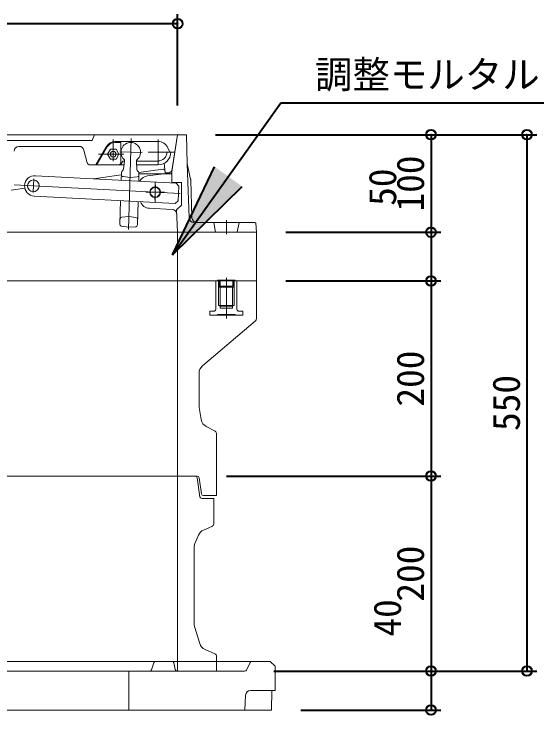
# Model space of a CAD drawing. Units: millimetres at full size, sheet at 1:20. Extents: x -4514 to 4514, y -3160 to 3160.
# Drawn here: x -3484 to -2941, y 1905 to 2623 of the extents above; entities that cross this region are included whole.
import ezdxf
from ezdxf.enums import TextEntityAlignment as Align

# ---------------------------------------------------------------- set-up
doc = ezdxf.new("R2010")
doc.units = ezdxf.units.MM
doc.header["$LTSCALE"] = 20
doc.header["$PDMODE"] = 32
doc.header["$PDSIZE"] = 10
for name, color, linetype, lineweight in [('0-7_TEMP01', 3, 'Continuous', 18), ('0-9_躯体', 7, 'Continuous', 9), ('0-E_寸法', 1, 'Continuous', 40)]:
    doc.layers.add(name, color=color, linetype=linetype, lineweight=lineweight)
doc.styles.add('ＭＳ ゴシック', font='')
doc.styles.get('ＭＳ ゴシック').set_extended_font_data('MS Gothic')

msp = doc.modelspace()

# ---------------------------------------------------------------- linework, layer by layer
at = {"layer": '0-7_TEMP01'}
for p, q in [((-3382.74, 2494.64), (-3382.74, 2472.64)), ((-3364.35, 2495.79), (-3366.99, 2402.26)), ((-3397.76, 2479.64), (-3371.74, 2479.64)), ((-3376.04, 2481.96), (-3352.9, 2481.31)), ((-3464.93, 2440.32), (-3464.2, 2454.42)), ((-3339.74, 2451.14), (-3339.74, 2430.16)), ((-3314.23, 2439.31), (-3484.39, 2448.22)), ((-3340.14, 2433.15), (-3339.36, 2448.13)), ((-3349.27, 2440.65), (-3330.1, 2440.65)), ((-3266.75, 2411.84), (-3266.75, 2397.47))]:
    msp.add_line(p, q, dxfattribs=at)
at = {"layer": '0-9_躯体'}
for p, q in [((-3824.75, 2499.64), (-3308.74, 2499.64)), ((-3316.75, 2499.64), (-3816.75, 2499.64)), ((-3324.37, 2499.64), (-3434.69, 2499.64)), ((-3404.25, 2493.65), (-3401.74, 2499.64)), ((-3336.74, 2494.64), (-3336.74, 2468.65)), ((-3316.75, 2499.64), (-3323.08, 2459.65)), ((-3322.6, 2462.65), (-3316.75, 2499.64)), ((-3307.74, 2499.64), (-3316.75, 2499.64)), ((-3307.74, 2499.64), (-3306.79, 2469.64)), ((-3404.25, 2493.65), (-3744.25, 2493.65)), ((-3417.6, 2487.65), (-3479.41, 2487.65)), ((-3389.63, 2487.65), (-3400.6, 2468.65)), ((-3399.45, 2468.65), (-3388.77, 2487.14)), ((-3380.97, 2492.65), (-3336.74, 2492.65)), ((-3380.97, 2491.64), (-3374.75, 2491.64)), ((-3374.75, 2491.64), (-3374.75, 2471.43)), ((-3412.77, 2483.92), (-3409.34, 2470.88)), ((-3388.52, 2479.64), (-3385.63, 2484.65)), ((-3385.63, 2474.64), (-3388.52, 2479.64)), ((-3385.63, 2484.65), (-3379.86, 2484.65)), ((-3376.97, 2479.64), (-3379.86, 2484.65)), ((-3379.86, 2474.64), (-3376.97, 2479.64)), ((-3324.67, 2481.65), (-3346.86, 2481.65)), ((-3327.74, 2481.65), (-3319.6, 2481.65)), ((-3324.75, 2481.65), (-3326.66, 2486.04)), ((-3385.63, 2474.64), (-3379.86, 2474.64)), ((-3372.89, 2472.64), (-3375.2, 2468.65)), ((-3372.89, 2472.64), (-3375.2, 2468.65)), ((-3372.89, 2472.64), (-3371.12, 2472.64)), ((-3372.14, 2464.42), (-3371.1, 2472.77)), ((-3358.92, 2472.64), (-3336.74, 2472.64)), ((-3358.34, 2464.03), (-3358.9, 2472.43)), ((-3406.43, 2468.65), (-3371.61, 2468.65)), ((-3399.45, 2468.65), (-3376.36, 2468.65)), ((-3376.36, 2468.65), (-3374.75, 2471.43)), ((-3358.65, 2468.65), (-3336.74, 2468.65)), ((-3330.32, 2470.34), (-3329.61, 2460.64)), ((-3306.79, 2469.64), (-3303.38, 2454.09)), ((-3306.79, 2469.64), (-3305.03, 2414.49)), ((-3374.41, 2458.43), (-3402.84, 2454.47)), ((-3374.35, 2460.58), (-3374.56, 2452.98)), ((-3373.72, 2461.97), (-3373.05, 2462.61)), ((-3357.53, 2462.17), (-3356.9, 2461.5)), ((-3356.35, 2460.07), (-3356.58, 2452.04)), ((-3332.02, 2464.35), (-3356.52, 2460.93)), ((-3356.37, 2459.65), (-3322.74, 2459.65)), ((-3330.75, 2459.65), (-3347.53, 2457.55)), ((-3324.93, 2460.64), (-3329.61, 2460.64)), ((-3324.93, 2460.64), (-3322.6, 2462.65)), ((-3322.74, 2450.64), (-3322.74, 2461.76)), ((-3318.23, 2450.03), (-3462.53, 2457.6)), ((-3345.74, 2457.77), (-3347.53, 2457.55)), ((-3303.26, 2453.18), (-3302.02, 2414.49)), ((-3473.28, 2444.63), (-3487.41, 2442.66)), ((-3312.75, 2450.64), (-3322.74, 2450.64)), ((-3315.39, 2446.88), (-3318.23, 2450.03)), ((-3316.17, 2431.9), (-3315.39, 2446.88)), ((-3312.75, 2450.64), (-3312.75, 2427.26)), ((-3319.32, 2429.06), (-3463.62, 2436.62)), ((-3375.16, 2431.99), (-3375.84, 2407.72)), ((-3357.18, 2431.04), (-3357.84, 2407.21)), ((-3316.17, 2431.9), (-3319.32, 2429.06)), ((-3345.77, 2424.16), (-3322.26, 2422.89)), ((-3317.73, 2422.64), (-3312.75, 2427.26)), ((-3316.75, 2399.64), (-3317.73, 2422.64)), ((-3373.85, 2415.07), (-3366.61, 2415.67)), ((-3366.61, 2415.67), (-3359.42, 2414.66)), ((-3237.65, 2409.65), (-3297.03, 2409.65)), ((-3279.74, 2409.65), (-3277.74, 2399.64)), ((-3253.74, 2409.65), (-3255.75, 2399.64)), ((-3235.74, 2399.64), (-3236.65, 2408.75)), ((-3374.11, 2405.68), (-3366.92, 2404.68)), ((-3366.92, 2404.68), (-3359.68, 2405.27)), ((-3752.51, 2399.64), (-3316.75, 2399.64)), ((-3235.74, 2399.64), (-3316.75, 2399.64)), ((-3316.75, 2399.64), (-3316.75, 2349.64)), ((-3235.74, 2399.64), (-3235.74, 2349.64)), ((-3275.74, 2350.4), (-3257.74, 2350.4)), ((-3275.74, 2350.4), (-3275.74, 2349.64)), ((-3273.24, 2350.4), (-3273.24, 2344.89)), ((-3266.75, 2352.88), (-3266.75, 2311.15)), ((-3260.24, 2350.4), (-3260.24, 2344.89)), ((-3257.74, 2350.4), (-3257.74, 2349.64)), ((-3275.74, 2349.64), (-3566.75, 2349.64)), ((-3316.75, 2349.64), (-3316.75, 2149.64)), ((-3277.15, 2349.64), (-3277.65, 2349.14)), ((-3277.65, 2349.14), (-3277.65, 2320.65)), ((-3277.15, 2349.64), (-3274.75, 2349.64)), ((-3274.75, 2349.64), (-3275.74, 2349.64)), ((-3274.75, 2349.64), (-3258.74, 2349.64)), ((-3274.75, 2349.64), (-3274.75, 2324.64)), ((-3274.75, 2349.64), (-3274.3, 2349.36)), ((-3274.24, 2349.14), (-3274.24, 2343.9)), ((-3273.74, 2343.39), (-3259.75, 2343.39)), ((-3273.14, 2343.39), (-3273.14, 2323.65)), ((-3272.74, 2344.39), (-3260.74, 2344.39)), ((-3260.35, 2343.39), (-3260.35, 2323.65)), ((-3259.24, 2349.14), (-3259.24, 2343.9)), ((-3258.74, 2349.64), (-3259.19, 2349.36)), ((-3258.74, 2349.64), (-3256.35, 2349.64)), ((-3258.74, 2349.64), (-3257.74, 2349.64)), ((-3258.74, 2349.64), (-3258.74, 2324.64)), ((-3235.74, 2349.64), (-3257.74, 2349.64)), ((-3256.35, 2349.64), (-3255.84, 2349.14)), ((-3255.84, 2349.14), (-3255.84, 2320.65)), ((-3235.74, 2349.64), (-3235.74, 2311.05)), ((-3274.75, 2324.64), (-3258.74, 2324.64)), ((-3274.75, 2324.64), (-3273.14, 2323.65)), ((-3273.14, 2323.65), (-3260.35, 2323.65)), ((-3273.14, 2323.65), (-3273.14, 2322.15)), ((-3272.64, 2321.64), (-3260.84, 2321.64)), ((-3258.74, 2324.64), (-3260.35, 2323.65)), ((-3260.35, 2323.65), (-3260.35, 2322.15)), ((-3283.8, 2318.14), (-3283.8, 2315.14)), ((-3279.64, 2318.65), (-3283.29, 2318.65)), ((-3283.29, 2314.64), (-3250.19, 2314.64)), ((-3275.74, 2315.14), (-3257.74, 2315.14)), ((-3275.74, 2315.14), (-3275.74, 2314.64)), ((-3257.74, 2315.14), (-3257.74, 2314.64)), ((-3253.85, 2318.65), (-3250.19, 2318.65)), ((-3249.69, 2318.14), (-3249.69, 2315.14)), ((-3236.82, 2308.75), (-3291.15, 2262.64)), ((-3294.75, 2254.96), (-3294.75, 2221.47)), ((-3294.61, 2219.83), (-3292.55, 2207.51)), ((-3287.4, 2200.33), (-3278.33, 2195.49)), ((-3276.74, 2192.85), (-3276.74, 2149.64)), ((-3296.49, 2149.64), (-3566.75, 2149.64)), ((-3566.75, 2149.64), (-3298.5, 2149.64)), ((-3316.75, 2149.64), (-3316.75, 1949.64)), ((-3276.74, 2149.64), (-3276.74, 2129.64)), ((-3293.97, 2128.39), (-3296.52, 2147.9)), ((-3294.51, 2147.92), (-3292.18, 2131.36)), ((-3276.74, 2129.64), (-3290.19, 2129.64)), ((-3279.74, 2126.64), (-3291.99, 2126.64)), ((-3279.74, 2126.64), (-3279.74, 2100.62)), ((-3281.57, 2097.87), (-3290.07, 2094.22)), ((-3295.32, 2088.97), (-3298.94, 2080.53)), ((-3299.75, 2076.59), (-3299.75, 1998.13)), ((-3294.09, 1978.05), (-3299.31, 1995.22)), ((-3278.54, 1967.43), (-3288.53, 1971.8)), ((-3276.74, 1964.68), (-3276.74, 1949.64)), ((-3241.75, 1959.65), (-3566.75, 1959.65)), ((-3343.32, 1951.07), (-3341.17, 1958.22)), ((-3319.07, 1951.25), (-3320.43, 1958.03)), ((-3246.2, 1950.75), (-3242.3, 1958.54)), ((-3276.74, 1949.64), (-3566.75, 1949.64)), ((-3345.24, 1949.64), (-3566.75, 1949.64)), ((-3366.75, 1949.64), (-3366.75, 1909.65)), ((-3247.98, 1949.64), (-3317.11, 1949.64)), ((-3216.75, 1954.64), (-3216.75, 1929.64)), ((-3216.75, 1929.64), (-3241.99, 1929.64)), ((-3220.19, 1929.64), (-3220.34, 1909.65)), ((-3246.99, 1924.9), (-3247.74, 1909.65)), ((-3220.34, 1909.65), (-3566.75, 1909.65))]:
    msp.add_line(p, q, dxfattribs=at)
for points in [[(-3372.68, 2456.66), (-3365.48, 2455.66), (-3358.24, 2456.25)], [(-3216.75, 1954.64), (-3221.74, 1959.65), (-3241.75, 1959.65)]]:
    msp.add_lwpolyline(points, dxfattribs=at)
for centre, radius in [((-3382.74, 2479.64), 3), ((-3339.74, 2440.65), 5.5), ((-3339.74, 2440.65), 5.25), ((-3339.74, 2440.65), 5)]:
    msp.add_circle(centre, radius, dxfattribs=at)
for centre, radius, start, end in [((-3479.41, 2482.64), 5, 90, 178.091), ((-3417.6, 2482.64), 5, 14.744, 90), ((-3380.97, 2482.64), 10, 90, 150), ((-3380.97, 2482.64), 9, 90, 150), ((-3364.74, 2481.65), 10, 310.777, 225.984), ((-3336.74, 2481.65), 11, 23.556, 90), ((-3336.74, 2481.65), 9, 270, 0), ((-3336.74, 2481.65), 13, 270, 0), ((-3373.09, 2473.01), 2, 352.94, 45.984), ((-3356.91, 2472.55), 2, 130.777, 183.821), ((-3406.43, 2471.64), 3, 194.744, 270), ((-3372.4, 2458.64), 2, 178.381, 262.04), ((-3372.35, 2460.52), 2, 133.38, 178.38), ((-3375.11, 2464.79), 3, 313.38, 352.94), ((-3355.35, 2464.23), 3, 183.821, 223.381), ((-3358.4, 2458.24), 2, 274.721, 358.381), ((-3358.35, 2460.12), 2, 358.381, 43.381), ((-3331.74, 2462.37), 2, 4.236, 97.945), ((-3463.07, 2447.11), 10.5, 87, 177), ((-3464.57, 2447.19), 6, 0, 355.198), ((-3346.29, 2447.62), 10, 97.125, 154.22), ((-3308.26, 2453.02), 5, 1.828, 12.381), ((-3463.07, 2447.11), 10.5, 177, 267), ((-3345.22, 2434.14), 10, 198.853, 266.907), ((-3322.53, 2417.89), 5, 2.463, 86.907), ((-3373.68, 2413.08), 2, 94.721, 178.38), ((-3373.84, 2407.66), 2, 178.381, 262.04), ((-3359.69, 2412.69), 2, 358.38, 82.04), ((-3300.03, 2414.64), 5, 181.828, 270), ((-3297.03, 2414.64), 5, 181.828, 270), ((-3237.65, 2408.64), 1, 5.711, 90), ((-3359.85, 2407.26), 2, 274.721, 358.381), ((-3274.75, 2349.14), 0.5, 0, 90), ((-3273.74, 2343.9), 0.5, 180, 270), ((-3272.74, 2344.89), 0.5, 180, 270), ((-3260.74, 2344.89), 0.5, 270, 0), ((-3259.75, 2343.9), 0.5, 270, 0), ((-3258.74, 2349.14), 0.5, 90, 180), ((-3272.64, 2322.15), 0.5, 180, 270), ((-3260.84, 2322.15), 0.5, 270, 0), ((-3283.29, 2318.14), 0.5, 90, 180), ((-3283.29, 2315.14), 0.5, 180, 270), ((-3279.64, 2320.65), 2, 270, 0), ((-3253.85, 2320.65), 2, 180, 270), ((-3250.19, 2318.14), 0.5, 0, 90), ((-3250.19, 2315.14), 0.5, 270, 0), ((-3238.74, 2311.05), 3, 309.805, 0), ((-3284.75, 2254.96), 10, 129.806, 180), ((-3284.75, 2221.47), 10, 180, 189.462), ((-3282.69, 2209.15), 10, 189.462, 241.928), ((-3279.74, 2192.85), 3, 0, 61.927), ((-3298.5, 2147.64), 2, 7.431, 90), ((-3296.49, 2147.64), 2, 7.999, 90), ((-3291.99, 2128.65), 2, 187.431, 270), ((-3290.19, 2131.65), 2, 187.999, 270), ((-3282.74, 2100.62), 3, 293.199, 0), ((-3286.13, 2085.03), 10, 113.199, 156.801), ((-3289.74, 2076.59), 10, 156.801, 180), ((-3289.74, 1998.13), 10, 180, 196.928), ((-3284.52, 1980.96), 10, 196.928, 246.371), ((-3279.74, 1964.68), 3, 0, 66.371), ((-3339.26, 1957.64), 2, 90, 163.3), ((-3322.38, 1957.64), 2, 11.309, 90), ((-3240.51, 1957.64), 2, 90, 153.435), ((-3345.24, 1951.64), 2, 270, 343.3), ((-3317.11, 1951.64), 2, 191.309, 270), ((-3247.98, 1951.64), 2, 270, 333.435), ((-3241.99, 1924.64), 5, 90, 177.138)]:
    msp.add_arc(centre, radius, start, end, dxfattribs=at)
at = {"layer": '0-E_寸法'}
for p, q in [((-3316.75, 2529.64), (-3316.75, 2623.35)), ((-3316.75, 2613.35), (-3816.75, 2613.35)), ((-3321.86, 2376.47), (-3210.91, 2532.23)), ((-3210.91, 2532.23), (-2941.13, 2532.23)), ((-3277.74, 2499.64), (-3046.9, 2499.64)), ((-3277.74, 2499.64), (-2948.59, 2499.64)), ((-3056.9, 2499.64), (-3056.9, 2399.64)), ((-2958.59, 2499.64), (-2958.59, 1949.64)), ((-3321.86, 2376.47), (-3278.86, 2466.76)), ((-3321.86, 2376.47), (-3250.57, 2446.61)), ((-3205.75, 2399.64), (-3046.9, 2399.64)), ((-3205.75, 2399.64), (-3046.9, 2399.64)), ((-3056.9, 2399.64), (-3056.9, 2349.64)), ((-3205.75, 2349.64), (-3046.9, 2349.64)), ((-3205.75, 2349.64), (-3046.9, 2349.64)), ((-3056.9, 2349.64), (-3056.9, 2149.64)), ((-3266.49, 2149.64), (-3046.9, 2149.64)), ((-3266.49, 2149.64), (-3046.9, 2149.64)), ((-3056.9, 2149.64), (-3056.9, 1949.64)), ((-3217.98, 1949.64), (-3046.9, 1949.64)), ((-3217.98, 1949.64), (-3046.9, 1949.64)), ((-3217.98, 1949.64), (-2948.59, 1949.64)), ((-3056.9, 1949.64), (-3056.9, 1909.65)), ((-3190.34, 1909.65), (-3046.9, 1909.65))]:
    msp.add_line(p, q, dxfattribs=at)
for p in [(-3316.75, 2613.35), (-3056.9, 2499.64), (-2958.59, 2499.64), (-3056.9, 2399.64), (-3056.9, 2349.64), (-3056.9, 2149.64), (-3056.9, 1949.64), (-2958.59, 1949.64), (-3056.9, 1909.65)]:
    msp.add_point(p, dxfattribs=at)
msp.add_solid([(-3278.86, 2466.76), (-3250.57, 2446.61), (-3321.86, 2376.47)], dxfattribs=at)

# ---------------------------------------------------------------- texts
at = {"layer": '0-E_寸法', "style": 'ＭＳ ゴシック'}
msp.add_text('調整モルタル', height=28.15, dxfattribs=at).set_placement((-3175.91, 2538.79), align=Align.BOTTOM_LEFT)
for s, p in [('100', (-3055.68, 2420.84)), ('50', (-3084.19, 2426.68)), ('200', (-3055.68, 2220.84)), ('550', (-2957.37, 2195.84)), ('200', (-3055.68, 2020.84)), ('40', (-3079.28, 1985.03))]:
    msp.add_text(s, height=28.15, rotation=90, dxfattribs=at).set_placement(p, align=Align.BOTTOM_LEFT)

doc.saveas('drawing.dxf')
